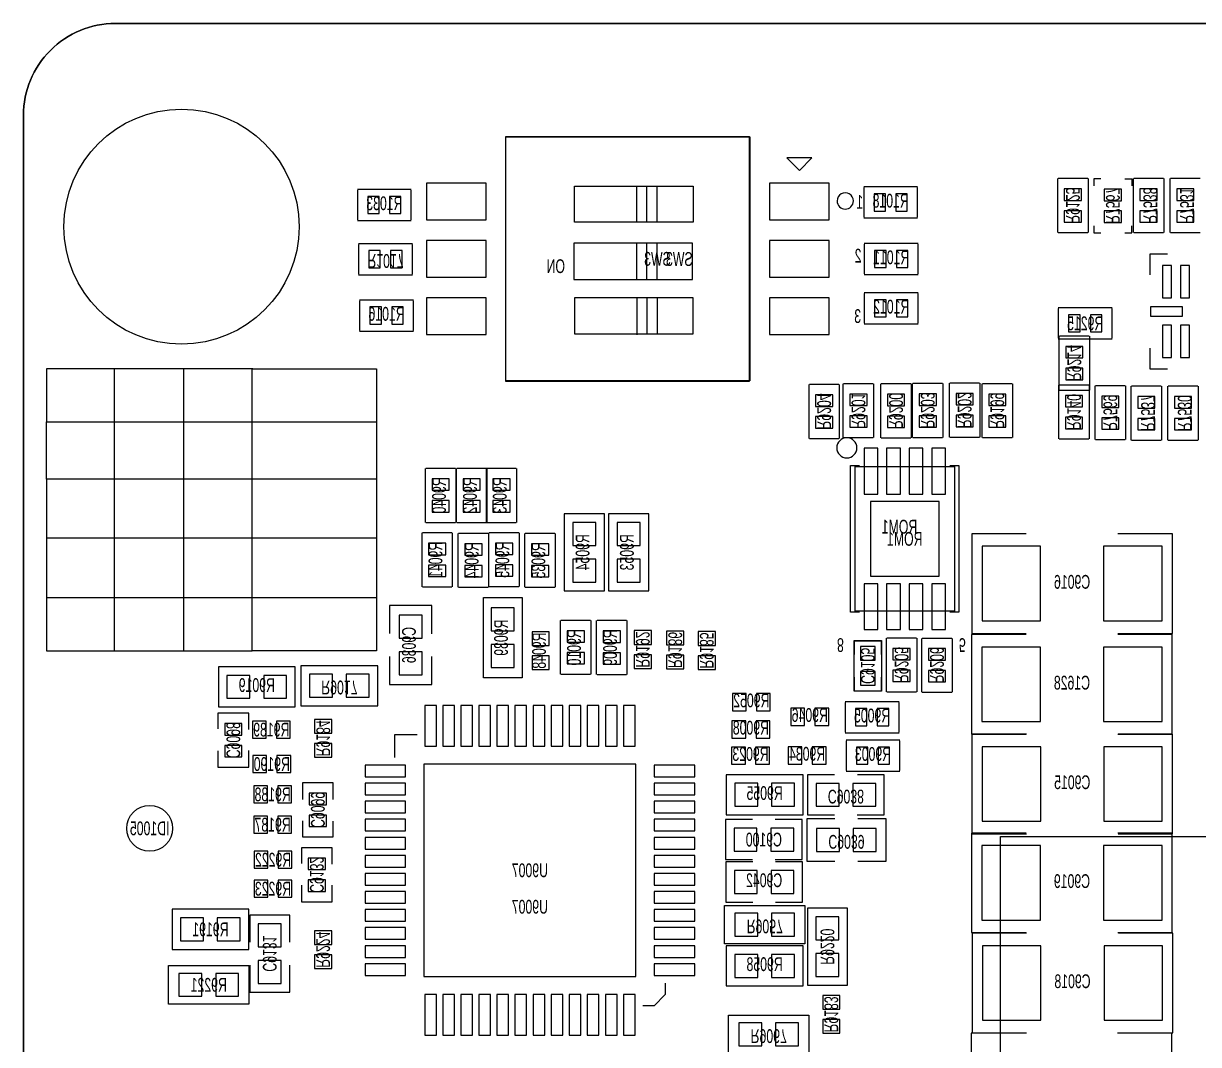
# Model space of a CAD drawing. Extents: x -3 to 113, y -19 to 74.
# Drawn here: x -2.54 to 23.48, y 46.93 to 69.54 of the extents above; entities that cross this region are included whole.
import ezdxf
from ezdxf.enums import TextEntityAlignment as Align

# ---------------------------------------------------------------- set-up
doc = ezdxf.new("R2010")
doc.units = 0
for name, color, linetype in [('BG_OUTLINE', 7, 'CONTINUOUS'), ('PG_ASSEMBLY_BOTTOM', 254, 'CONTINUOUS'), ('PG_SILKSCREEN_BOTTOM', 254, 'CONTINUOUS'), ('PIN_BOTTOM', 12, 'CONTINUOUS'), ('RD_ASSEMBLY_BOTTOM', 40, 'CONTINUOUS'), ('RD_SILKSCREEN_BOTTOM', 254, 'CONTINUOUS')]:
    doc.layers.add(name, color=color, linetype=linetype)

msp = doc.modelspace()

# ---------------------------------------------------------------- linework, layer by layer
at = {"layer": 'BG_OUTLINE'}
for points in [[(-2.54, 28.507944), (-2.54, 67.507866, -0.414214), (-0.508, 69.539866), (110.555786, 69.539866, -0.414214), (112.587786, 67.507866), (112.587786, -11.684, -0.414214), (110.555786, -13.716), (-0.508, -13.716, -0.414214), (-2.54, -11.684), (-2.54, 28.507944)], [(-0.508, 69.539866, 0.414214), (-2.54, 67.507866)]]:
    msp.add_lwpolyline(points, format="xyb", dxfattribs=at)
for points in [[(102.427786, 69.539866), (-0.508, 69.539866)], [(-2.54, 67.507866), (-2.54, 28.507944)]]:
    msp.add_lwpolyline(points, dxfattribs=at)
at = {"layer": 'PG_ASSEMBLY_BOTTOM'}
for points in [[(8.131556, 67.030854), (8.131556, 61.615828), (13.537438, 61.615828), (13.537438, 67.030854), (8.131556, 67.030854)], [(20.3581, 66.1035), (20.3581, 64.9097)], [(21.028406, 66.1035), (20.373594, 66.1035)], [(21.0439, 64.9097), (21.0439, 66.1035)], [(21.319744, 66.098674), (21.167344, 66.098674), (21.167344, 65.946274)], [(21.853144, 66.098674), (22.005544, 66.098674), (22.005544, 65.946274)], [(22.0345, 66.1035), (22.0345, 64.9097)], [(22.704806, 66.1035), (22.049994, 66.1035)], [(22.7203, 64.9097), (22.7203, 66.1035)], [(22.8473, 66.1035), (22.8473, 64.9097)], [(23.517606, 66.1035), (22.862794, 66.1035)], [(6.04901, 65.86347), (4.85521, 65.86347)], [(4.85521, 65.847976), (4.85521, 65.193164)], [(6.04901, 65.193164), (6.04901, 65.847976)], [(17.262348, 65.919858), (16.068548, 65.919858)], [(16.068548, 65.904364), (16.068548, 65.249552)], [(17.262348, 65.249552), (17.262348, 65.904364)], [(4.85521, 65.17767), (6.04901, 65.17767)], [(16.068548, 65.234058), (17.262348, 65.234058)], [(21.167344, 65.057274), (21.167344, 64.904874), (21.319744, 64.904874)], [(21.853144, 64.904874), (22.005544, 64.904874), (22.005544, 65.057274)], [(20.373594, 64.9097), (21.028406, 64.9097)], [(22.049994, 64.9097), (22.704806, 64.9097)], [(22.862794, 64.9097), (23.517606, 64.9097)], [(6.073902, 64.661542), (4.880102, 64.661542)], [(4.880102, 64.646048), (4.880102, 63.991236)], [(6.073902, 63.991236), (6.073902, 64.646048)], [(17.274286, 64.666368), (16.080486, 64.666368)], [(16.080486, 64.650874), (16.080486, 63.996062)], [(17.274286, 63.996062), (17.274286, 64.650874)], [(4.880102, 63.975742), (6.073902, 63.975742)], [(16.080486, 63.980568), (17.274286, 63.980568)], [(17.27454, 63.573914), (16.08074, 63.573914)], [(16.08074, 63.55842), (16.08074, 62.903608)], [(17.27454, 62.903608), (17.27454, 63.55842)], [(6.09854, 63.414402), (4.90474, 63.414402)], [(4.90474, 63.398908), (4.90474, 62.744096)], [(6.09854, 62.744096), (6.09854, 63.398908)], [(21.570442, 63.242444), (20.376642, 63.242444)], [(20.376642, 63.22695), (20.376642, 62.572138)], [(21.570442, 62.572138), (21.570442, 63.22695)], [(4.90474, 62.728602), (6.09854, 62.728602)], [(16.08074, 62.888114), (17.27454, 62.888114)], [(20.376642, 62.556644), (21.570442, 62.556644)], [(20.38985, 62.614302), (20.38985, 61.420502)], [(21.060156, 62.614302), (20.405344, 62.614302)], [(21.07565, 61.420502), (21.07565, 62.614302)], [(14.849094, 61.543692), (14.849094, 60.349892)], [(15.5194, 61.543692), (14.864588, 61.543692)], [(15.534894, 60.349892), (15.534894, 61.543692)], [(15.608554, 61.56198), (15.608554, 60.36818)], [(16.27886, 61.56198), (15.624048, 61.56198)], [(16.294354, 60.36818), (16.294354, 61.56198)], [(16.44142, 61.555884), (16.44142, 60.362084)], [(17.111726, 61.555884), (16.456914, 61.555884)], [(17.12722, 60.362084), (17.12722, 61.555884)], [(17.143222, 61.565282), (17.143222, 60.371482)], [(17.813528, 61.565282), (17.158716, 61.565282)], [(17.829022, 60.371482), (17.829022, 61.565282)], [(17.960594, 61.573664), (17.960594, 60.379864)], [(18.6309, 61.573664), (17.976088, 61.573664)], [(18.646394, 60.379864), (18.646394, 61.573664)], [(18.683986, 61.561726), (18.683986, 60.367926)], [(19.354292, 61.561726), (18.69948, 61.561726)], [(19.369786, 60.367926), (19.369786, 61.561726)], [(20.3835, 61.5315), (20.3835, 60.3377)], [(21.053806, 61.5315), (20.398994, 61.5315)], [(20.405344, 61.420502), (21.060156, 61.420502)], [(21.0693, 60.3377), (21.0693, 61.5315)], [(21.186902, 61.51753), (21.186902, 60.32373)], [(21.857208, 61.51753), (21.202396, 61.51753)], [(21.872702, 60.32373), (21.872702, 61.51753)], [(21.9837, 61.5061), (21.9837, 60.3123)], [(22.654006, 61.5061), (21.999194, 61.5061)], [(22.6695, 60.3123), (22.6695, 61.5061)], [(22.7965, 61.5061), (22.7965, 60.3123)], [(23.466806, 61.5061), (22.811994, 61.5061)], [(23.4823, 60.3123), (23.4823, 61.5061)], [(17.976088, 60.379864), (18.6309, 60.379864)], [(14.864588, 60.349892), (15.5194, 60.349892)], [(15.624048, 60.36818), (16.27886, 60.36818)], [(16.456914, 60.362084), (17.111726, 60.362084)], [(17.158716, 60.371482), (17.813528, 60.371482)], [(18.69948, 60.367926), (19.354292, 60.367926)], [(20.398994, 60.3377), (21.053806, 60.3377)], [(21.202396, 60.32373), (21.857208, 60.32373)], [(21.999194, 60.3123), (22.654006, 60.3123)], [(22.811994, 60.3123), (23.466806, 60.3123)], [(6.357112, 59.685174), (6.357112, 58.491374)], [(7.027418, 59.685174), (6.372606, 59.685174)], [(7.042912, 59.685174), (7.042912, 58.491374)], [(7.042912, 58.491374), (7.042912, 59.685174)], [(7.713218, 59.685174), (7.058406, 59.685174)], [(7.703312, 59.685174), (7.703312, 58.491374)], [(8.373618, 59.685174), (7.718806, 59.685174)], [(7.728712, 58.491374), (7.728712, 59.685174)], [(8.389112, 58.491374), (8.389112, 59.685174)], [(9.435084, 56.978042), (10.324084, 56.978042), (10.324084, 58.679842), (9.435084, 58.679842), (9.435084, 56.978042)], [(10.41654, 56.978042), (11.30554, 56.978042), (11.30554, 58.679842), (10.41654, 58.679842), (10.41654, 56.978042)], [(6.372606, 58.491374), (7.027418, 58.491374)], [(7.058406, 58.491374), (7.713218, 58.491374)], [(7.718806, 58.491374), (8.373618, 58.491374)], [(6.27888, 58.257186), (6.27888, 57.063386)], [(6.949186, 58.257186), (6.294374, 58.257186)], [(6.96468, 57.063386), (6.96468, 58.257186)], [(7.08152, 58.24728), (7.08152, 57.05348)], [(7.751826, 58.24728), (7.097014, 58.24728)], [(7.761224, 58.261758), (7.761224, 57.067958)], [(7.76732, 57.05348), (7.76732, 58.24728)], [(8.43153, 58.261758), (7.776718, 58.261758)], [(8.447024, 57.067958), (8.447024, 58.261758)], [(8.558276, 58.246772), (8.558276, 57.052972)], [(9.228582, 58.246772), (8.57377, 58.246772)], [(9.244076, 57.052972), (9.244076, 58.246772)], [(18.460974, 58.238136), (18.460974, 56.033416)], [(19.667474, 58.238136), (18.460974, 58.238136)], [(22.905974, 58.238136), (21.699474, 58.238136)], [(22.905974, 56.033416), (22.905974, 58.238136)], [(6.294374, 57.063386), (6.949186, 57.063386)], [(7.097014, 57.05348), (7.751826, 57.05348)], [(7.776718, 57.067958), (8.43153, 57.067958)], [(8.57377, 57.052972), (9.228582, 57.052972)], [(8.501888, 56.826658), (8.501888, 55.048658), (7.646924, 55.048658), (7.646924, 56.826658), (8.501888, 56.826658)], [(6.504432, 56.024526), (6.504432, 56.650636), (5.564632, 56.650636), (5.564632, 56.028336)], [(9.347454, 56.320182), (9.347454, 55.126382)], [(10.01776, 56.320182), (9.362948, 56.320182)], [(10.033254, 55.126382), (10.033254, 56.320182)], [(10.14603, 56.314594), (10.14603, 55.120794)], [(10.816336, 56.314594), (10.161524, 56.314594)], [(10.83183, 55.120794), (10.83183, 56.314594)], [(18.457926, 56.005476), (18.457926, 53.800756)], [(19.664426, 56.005476), (18.457926, 56.005476)], [(18.460974, 56.033416), (19.667474, 56.033416)], [(22.902926, 56.005476), (21.696426, 56.005476)], [(21.699474, 56.033416), (22.905974, 56.033416)], [(22.902926, 53.800756), (22.902926, 56.005476)], [(16.564102, 55.929022), (16.564102, 54.735222)], [(17.234408, 55.929022), (16.579596, 55.929022)], [(17.249902, 54.735222), (17.249902, 55.929022)], [(17.347692, 55.922926), (17.347692, 54.729126)], [(18.017998, 55.922926), (17.363186, 55.922926)], [(18.033492, 54.729126), (18.033492, 55.922926)], [(5.564632, 55.520336), (5.564632, 54.898036), (6.504432, 54.898036), (6.504432, 55.520336)], [(3.478022, 54.404514), (3.478022, 55.293514), (1.776222, 55.293514), (1.776222, 54.404514), (3.478022, 54.404514)], [(5.306822, 54.428136), (5.306822, 55.317136), (3.605022, 55.317136), (3.605022, 54.428136), (5.306822, 54.428136)], [(9.362948, 55.126382), (10.01776, 55.126382)], [(10.161524, 55.120794), (10.816336, 55.120794)], [(16.579596, 54.735222), (17.234408, 54.735222)], [(17.363186, 54.729126), (18.017998, 54.729126)], [(16.849598, 54.518052), (15.655798, 54.518052)], [(15.655798, 54.502558), (15.655798, 53.847746)], [(16.849598, 53.847746), (16.849598, 54.502558)], [(2.44983, 54.263036), (1.76403, 54.263036)], [(1.76403, 54.263036), (1.76403, 53.915564)], [(2.44983, 53.904896), (2.44983, 54.263036)], [(15.655798, 53.832252), (16.849598, 53.832252)], [(16.870172, 53.666898), (15.676372, 53.666898)], [(15.676372, 53.651404), (15.676372, 52.996592)], [(16.870172, 52.996592), (16.870172, 53.651404)], [(18.457926, 53.800756), (19.664426, 53.800756)], [(18.463768, 53.799994), (18.463768, 51.595274)], [(19.670268, 53.799994), (18.463768, 53.799994)], [(21.696426, 53.800756), (22.902926, 53.800756)], [(22.908768, 53.799994), (21.702268, 53.799994)], [(22.908768, 51.595274), (22.908768, 53.799994)], [(1.76403, 53.434488), (1.76403, 53.069236)], [(2.44983, 53.069236), (2.44983, 53.435758)], [(1.76403, 53.069236), (2.44983, 53.069236)], [(14.724634, 52.013866), (14.724634, 52.902866), (13.022834, 52.902866), (13.022834, 52.013866), (14.724634, 52.013866)], [(15.419324, 52.901088), (14.822424, 52.901088), (14.822424, 52.012088), (15.419324, 52.012088)], [(15.676372, 52.981098), (16.870172, 52.981098)], [(15.923514, 52.012088), (16.524224, 52.012088), (16.524224, 52.901088), (15.927324, 52.901088)], [(4.321302, 52.72024), (3.635502, 52.72024)], [(3.635502, 52.72024), (3.635502, 52.353718)], [(4.321302, 52.354988), (4.321302, 52.72024)], [(3.635502, 51.88458), (3.635502, 51.52644)], [(4.321302, 51.52644), (4.321302, 51.873912)], [(13.602716, 51.910742), (13.005816, 51.910742), (13.005816, 51.021742), (13.602716, 51.021742)], [(14.106906, 51.021742), (14.707616, 51.021742), (14.707616, 51.910742), (14.110716, 51.910742)], [(15.43177, 51.924458), (14.80947, 51.924458), (14.80947, 50.984658), (15.43177, 50.984658)], [(15.93596, 50.984658), (16.56207, 50.984658), (16.56207, 51.924458), (15.93977, 51.924458)], [(3.635502, 51.52644), (4.321302, 51.52644)], [(18.457926, 51.61026), (18.457926, 49.40554)], [(19.664426, 51.61026), (18.457926, 51.61026)], [(18.463768, 51.595274), (19.670268, 51.595274)], [(22.902926, 51.61026), (21.696426, 51.61026)], [(21.702268, 51.595274), (22.908768, 51.595274)], [(22.902926, 49.40554), (22.902926, 51.61026)], [(4.299458, 51.282346), (3.613658, 51.282346)], [(3.613658, 51.282346), (3.613658, 50.934874)], [(4.299458, 50.924206), (4.299458, 51.282346)], [(13.61313, 50.972212), (13.01242, 50.972212), (13.01242, 50.083212), (13.60932, 50.083212)], [(14.11732, 50.083212), (14.71422, 50.083212), (14.71422, 50.972212), (14.11732, 50.972212)], [(3.613658, 50.453798), (3.613658, 50.088546)], [(4.299458, 50.088546), (4.299458, 50.455068)], [(3.613658, 50.088546), (4.299458, 50.088546)], [(14.765782, 49.15408), (12.987782, 49.15408), (12.987782, 50.009044), (14.765782, 50.009044), (14.765782, 49.15408)], [(0.7493, 49.92243), (0.7493, 49.03343), (2.4511, 49.03343), (2.4511, 49.92243), (0.7493, 49.92243)], [(3.358134, 49.190656), (3.358134, 49.791366), (2.469134, 49.791366), (2.469134, 49.194466)], [(14.819884, 48.242474), (15.708884, 48.242474), (15.708884, 49.944274), (14.819884, 49.944274), (14.819884, 48.242474)], [(18.457926, 49.40554), (19.664426, 49.40554)], [(18.46961, 49.393094), (18.46961, 47.188374)], [(19.67611, 49.393094), (18.46961, 49.393094)], [(21.696426, 49.40554), (22.902926, 49.40554)], [(22.91461, 49.393094), (21.70811, 49.393094)], [(22.91461, 47.188374), (22.91461, 49.393094)], [(14.72438, 48.223932), (14.72438, 49.112932), (13.02258, 49.112932), (13.02258, 48.223932), (14.72438, 48.223932)], [(2.452624, 47.822104), (0.674624, 47.822104), (0.674624, 48.677068), (2.452624, 48.677068), (2.452624, 47.822104)], [(2.469134, 48.686466), (2.469134, 48.089566), (3.358134, 48.089566), (3.358134, 48.686466)], [(14.853666, 46.723808), (13.075666, 46.723808), (13.075666, 47.578772), (14.853666, 47.578772), (14.853666, 46.723808)], [(18.44802, 47.175674), (18.44802, 44.970954)], [(19.65452, 47.175674), (18.44802, 47.175674)], [(18.46961, 47.188374), (19.67611, 47.188374)], [(22.89302, 47.175674), (21.68652, 47.175674)], [(21.70811, 47.188374), (22.91461, 47.188374)], [(22.89302, 44.970954), (22.89302, 47.175674)]]:
    msp.add_lwpolyline(points, dxfattribs=at)
msp.add_lwpolyline([(15.838932, 65.609724, 1.000346), (15.48003, 65.609724, 0.999655), (15.838932, 65.609724)], format="xyb", dxfattribs=at)
for points in [[(15.877032, 56.525668), (15.877032, 59.72556), (18.07718, 59.72556), (18.07718, 56.525668)], [(15.854426, 54.755034), (15.854426, 55.872634), (16.464026, 55.872634), (16.464026, 54.755034)]]:
    msp.add_lwpolyline(points, close=True, dxfattribs=at)
at = {"layer": 'PG_SILKSCREEN_BOTTOM'}
for points in [[(8.143494, 61.627766), (8.143494, 67.027806), (13.543534, 67.027806), (13.543534, 61.627766), (8.143494, 61.627766)], [(12.28852, 65.136776), (9.65962, 65.136776), (9.65962, 65.938908), (12.28852, 65.938908), (12.28852, 65.136776)], [(11.033506, 65.938908), (11.033506, 65.136776)], [(11.254486, 65.947798), (11.254486, 65.145666)], [(11.485626, 65.947798), (11.485626, 65.145666)], [(12.27963, 64.675766), (9.650476, 64.675766)], [(9.650476, 64.675766), (9.650476, 63.872872)], [(11.033506, 64.66586), (11.033506, 63.863728)], [(11.254486, 64.67475), (11.254486, 63.872872)], [(11.485626, 64.67475), (11.485626, 63.872872)], [(12.27963, 63.872872), (12.27963, 64.675766)], [(22.414484, 64.434974), (22.794468, 64.434974)], [(22.414484, 63.97498), (22.414484, 64.434974)], [(9.650476, 63.872872), (12.27963, 63.872872)], [(12.28852, 63.466726), (9.65962, 63.466726), (9.65962, 62.663832), (12.28852, 62.663832), (12.28852, 63.466726)], [(11.042396, 63.447676), (11.042396, 62.645798)], [(11.26363, 63.45682), (11.26363, 62.654688)], [(11.494516, 63.45682), (11.494516, 62.654688)], [(22.414484, 61.886846), (22.414484, 62.34684)], [(-0.535686, 61.890402), (-2.034032, 61.890402)], [(-2.034032, 61.890402), (-2.034032, 60.71743)], [(1.004062, 61.890402), (-0.535686, 61.890402)], [(-0.535686, 61.890402), (-0.535686, 55.647844)], [(2.523236, 61.890402), (1.004062, 61.890402)], [(1.004062, 61.890402), (1.004062, 55.647844)], [(2.523236, 61.905642), (2.523236, 61.890402)], [(2.523236, 61.890402), (5.278374, 61.890402)], [(2.523236, 55.647844), (2.523236, 61.890402)], [(5.278374, 61.890402), (5.278374, 60.71743)], [(22.794468, 61.886846), (22.414484, 61.886846)], [(-2.034032, 59.445398), (-2.034032, 60.71743)], [(-2.034032, 60.71743), (5.278374, 60.71743)], [(5.278374, 60.71743), (5.278374, 59.445398)], [(15.977108, 56.500522), (15.77721, 56.500522), (15.77721, 59.750706), (15.977108, 59.750706)], [(17.977104, 59.750706), (18.177002, 59.750706), (18.177002, 56.500522)], [(5.278374, 59.445398), (-2.034032, 59.445398)], [(-2.034032, 59.445398), (-2.034032, 58.144664)], [(5.278374, 59.445398), (5.278374, 58.144664)], [(5.278374, 58.144664), (-2.034032, 58.144664)], [(-2.034032, 58.144664), (-2.034032, 56.82361)], [(5.278374, 58.144664), (5.278374, 56.82361)], [(5.278374, 56.82361), (-2.034032, 56.82361)], [(-2.034032, 56.82361), (-2.034032, 55.647844)], [(5.278374, 56.82361), (5.278374, 55.647844)], [(18.177002, 56.500522), (17.977104, 56.500522)], [(16.4592, 55.567834), (16.4592, 55.863744), (15.859252, 55.863744), (15.859252, 55.567834)], [(-2.034032, 55.647844), (-0.535686, 55.647844)], [(-0.535686, 55.647844), (1.004062, 55.647844)], [(1.004062, 55.647844), (2.523236, 55.647844)], [(5.278374, 55.647844), (2.523236, 55.647844)], [(15.859252, 55.059834), (15.859252, 54.763924), (16.4592, 54.763924)], [(16.4592, 54.763924), (16.4592, 55.059834)], [(6.175248, 53.786024), (5.674868, 53.786024), (5.674868, 53.285644)], [(19.097498, 41.984168), (19.097498, 51.53406), (105.127298, 51.53406), (105.127298, 27.96286), (105.076498, 27.96286)], [(11.674348, 48.286924), (11.674348, 48.035464), (11.425428, 47.786544), (11.173968, 47.786544)]]:
    msp.add_lwpolyline(points, dxfattribs=at)
msp.add_lwpolyline([(14.363446, 66.564764), (14.642846, 66.285364), (14.922246, 66.564764)], close=True, dxfattribs=at)
msp.add_lwpolyline([(15.917418, 60.142628, 1), (15.470222, 60.142384, 1)], format="xyb", close=True, dxfattribs=at)
at = {"layer": 'PIN_BOTTOM'}
for points in [[(7.70382, 66.004186), (6.38302, 66.004186), (6.38302, 65.191386), (7.70382, 65.191386)], [(15.304008, 66.004186), (13.983208, 66.004186), (13.983208, 65.191386), (15.304008, 65.191386)], [(20.8915, 65.8749), (20.5105, 65.8749), (20.5105, 65.6209), (20.8915, 65.6209)], [(21.776944, 65.870074), (21.395944, 65.870074), (21.395944, 65.616074), (21.776944, 65.616074)], [(22.1869, 65.6209), (22.5679, 65.6209), (22.5679, 65.8749), (22.1869, 65.8749)], [(22.9997, 65.6209), (23.3807, 65.6209), (23.3807, 65.8749), (22.9997, 65.8749)], [(5.33781, 65.33007), (5.33781, 65.71107), (5.08381, 65.71107), (5.08381, 65.33007)], [(5.82041, 65.33007), (5.82041, 65.71107), (5.56641, 65.71107), (5.56641, 65.33007)], [(16.551148, 65.386458), (16.551148, 65.767458), (16.297148, 65.767458), (16.297148, 65.386458)], [(17.033748, 65.386458), (17.033748, 65.767458), (16.779748, 65.767458), (16.779748, 65.386458)], [(20.8915, 65.3923), (20.5105, 65.3923), (20.5105, 65.1383), (20.8915, 65.1383)], [(21.395944, 65.133474), (21.776944, 65.133474), (21.776944, 65.387474), (21.395944, 65.387474)], [(22.1869, 65.1383), (22.5679, 65.1383), (22.5679, 65.3923), (22.1869, 65.3923)], [(22.9997, 65.1383), (23.3807, 65.1383), (23.3807, 65.3923), (22.9997, 65.3923)], [(7.70382, 64.734186), (6.38302, 64.734186), (6.38302, 63.921386), (7.70382, 63.921386)], [(15.304008, 64.734186), (13.983208, 64.734186), (13.983208, 63.921386), (15.304008, 63.921386)], [(5.362702, 64.128142), (5.362702, 64.509142), (5.108702, 64.509142), (5.108702, 64.128142)], [(5.845302, 64.128142), (5.845302, 64.509142), (5.591302, 64.509142), (5.591302, 64.128142)], [(16.563086, 64.132968), (16.563086, 64.513968), (16.309086, 64.513968), (16.309086, 64.132968)], [(17.045686, 64.132968), (17.045686, 64.513968), (16.791686, 64.513968), (16.791686, 64.132968)], [(22.885908, 63.46571), (22.885908, 64.17691), (22.682708, 64.17691), (22.682708, 63.46571)], [(23.285958, 63.46571), (23.285958, 64.17691), (23.082758, 64.17691), (23.082758, 63.46571)], [(5.38734, 62.881002), (5.38734, 63.262002), (5.13334, 63.262002), (5.13334, 62.881002)], [(5.86994, 62.881002), (5.86994, 63.262002), (5.61594, 63.262002), (5.61594, 62.881002)], [(7.70382, 63.464186), (6.38302, 63.464186), (6.38302, 62.651386), (7.70382, 62.651386)], [(15.304008, 63.464186), (13.983208, 63.464186), (13.983208, 62.651386), (15.304008, 62.651386)], [(16.56334, 63.040514), (16.56334, 63.421514), (16.30934, 63.421514), (16.30934, 63.040514)], [(17.04594, 63.040514), (17.04594, 63.421514), (16.79194, 63.421514), (16.79194, 63.040514)], [(23.127208, 63.05931), (23.127208, 63.26251), (22.416008, 63.26251), (22.416008, 63.05931)], [(20.859242, 62.709044), (20.859242, 63.090044), (20.605242, 63.090044), (20.605242, 62.709044)], [(21.341842, 62.709044), (21.341842, 63.090044), (21.087842, 63.090044), (21.087842, 62.709044)], [(22.885908, 62.14491), (22.885908, 62.85611), (22.682708, 62.85611), (22.682708, 62.14491)], [(23.285958, 62.14491), (23.285958, 62.85611), (23.082758, 62.85611), (23.082758, 62.14491)], [(20.54225, 62.131702), (20.92325, 62.131702), (20.92325, 62.385702), (20.54225, 62.385702)], [(20.54225, 61.649102), (20.92325, 61.649102), (20.92325, 61.903102), (20.54225, 61.903102)], [(15.382494, 61.315092), (15.001494, 61.315092), (15.001494, 61.061092), (15.382494, 61.061092)], [(15.760954, 61.07938), (16.141954, 61.07938), (16.141954, 61.33338), (15.760954, 61.33338)], [(16.59382, 61.073284), (16.97482, 61.073284), (16.97482, 61.327284), (16.59382, 61.327284)], [(17.676622, 61.336682), (17.295622, 61.336682), (17.295622, 61.082682), (17.676622, 61.082682)], [(18.493994, 61.345064), (18.112994, 61.345064), (18.112994, 61.091064), (18.493994, 61.091064)], [(18.836386, 61.079126), (19.217386, 61.079126), (19.217386, 61.333126), (18.836386, 61.333126)], [(20.5359, 61.0489), (20.9169, 61.0489), (20.9169, 61.3029), (20.5359, 61.3029)], [(21.720302, 61.28893), (21.339302, 61.28893), (21.339302, 61.03493), (21.720302, 61.03493)], [(22.1361, 61.0235), (22.5171, 61.0235), (22.5171, 61.2775), (22.1361, 61.2775)], [(22.9489, 61.0235), (23.3299, 61.0235), (23.3299, 61.2775), (22.9489, 61.2775)], [(15.382494, 60.832492), (15.001494, 60.832492), (15.001494, 60.578492), (15.382494, 60.578492)], [(15.760954, 60.59678), (16.141954, 60.59678), (16.141954, 60.85078), (15.760954, 60.85078)], [(16.59382, 60.590684), (16.97482, 60.590684), (16.97482, 60.844684), (16.59382, 60.844684)], [(17.676622, 60.854082), (17.295622, 60.854082), (17.295622, 60.600082), (17.676622, 60.600082)], [(18.493994, 60.862464), (18.112994, 60.862464), (18.112994, 60.608464), (18.493994, 60.608464)], [(18.836386, 60.596526), (19.217386, 60.596526), (19.217386, 60.850526), (18.836386, 60.850526)], [(20.5359, 60.5663), (20.9169, 60.5663), (20.9169, 60.8203), (20.5359, 60.8203)], [(21.720302, 60.80633), (21.339302, 60.80633), (21.339302, 60.55233), (21.720302, 60.55233)], [(22.1361, 60.5409), (22.5171, 60.5409), (22.5171, 60.7949), (22.1361, 60.7949)], [(22.9489, 60.5409), (23.3299, 60.5409), (23.3299, 60.7949), (22.9489, 60.7949)], [(16.074644, 60.133738), (16.074644, 59.117738), (16.379444, 59.117738), (16.379444, 60.133738)], [(16.57477, 60.133738), (16.57477, 59.117738), (16.87957, 59.117738), (16.87957, 60.133738)], [(17.074642, 60.133738), (17.074642, 59.117738), (17.379442, 59.117738), (17.379442, 60.133738)], [(17.574768, 60.133738), (17.574768, 59.117738), (17.879568, 59.117738), (17.879568, 60.133738)], [(6.890512, 59.456574), (6.509512, 59.456574), (6.509512, 59.202574), (6.890512, 59.202574)], [(7.576312, 59.456574), (7.195312, 59.456574), (7.195312, 59.202574), (7.576312, 59.202574)], [(8.236712, 59.456574), (7.855712, 59.456574), (7.855712, 59.202574), (8.236712, 59.202574)], [(6.890512, 58.973974), (6.509512, 58.973974), (6.509512, 58.719974), (6.890512, 58.719974)], [(7.576312, 58.973974), (7.195312, 58.973974), (7.195312, 58.719974), (7.576312, 58.719974)], [(8.236712, 58.973974), (7.855712, 58.973974), (7.855712, 58.719974), (8.236712, 58.719974)], [(16.215106, 58.951114), (16.215106, 57.300114), (17.739106, 57.300114), (17.739106, 58.951114)], [(10.133584, 58.489342), (9.625584, 58.489342), (9.625584, 57.981342), (10.133584, 57.981342)], [(11.11504, 58.489342), (10.60704, 58.489342), (10.60704, 57.981342), (11.11504, 57.981342)], [(7.913624, 57.779158), (8.294624, 57.779158), (8.294624, 58.033158), (7.913624, 58.033158)], [(6.43128, 57.774586), (6.81228, 57.774586), (6.81228, 58.028586), (6.43128, 58.028586)], [(7.23392, 57.76468), (7.61492, 57.76468), (7.61492, 58.01868), (7.23392, 58.01868)], [(9.091676, 58.018172), (8.710676, 58.018172), (8.710676, 57.764172), (9.091676, 57.764172)], [(19.984974, 56.310276), (19.984974, 57.961276), (18.689574, 57.961276), (18.689574, 56.310276)], [(22.677374, 56.310276), (22.677374, 57.961276), (21.381974, 57.961276), (21.381974, 56.310276)], [(6.43128, 57.291986), (6.81228, 57.291986), (6.81228, 57.545986), (6.43128, 57.545986)], [(7.23392, 57.28208), (7.61492, 57.28208), (7.61492, 57.53608), (7.23392, 57.53608)], [(7.913624, 57.296558), (8.294624, 57.296558), (8.294624, 57.550558), (7.913624, 57.550558)], [(9.091676, 57.535572), (8.710676, 57.535572), (8.710676, 57.281572), (9.091676, 57.281572)], [(10.133584, 57.676542), (9.625584, 57.676542), (9.625584, 57.168542), (10.133584, 57.168542)], [(11.11504, 57.676542), (10.60704, 57.676542), (10.60704, 57.168542), (11.11504, 57.168542)], [(16.074644, 57.13349), (16.074644, 56.11749), (16.379444, 56.11749), (16.379444, 57.13349)], [(16.57477, 57.13349), (16.57477, 56.11749), (16.87957, 56.11749), (16.87957, 57.13349)], [(17.074642, 57.13349), (17.074642, 56.11749), (17.379442, 56.11749), (17.379442, 57.13349)], [(17.574768, 57.13349), (17.574768, 56.11749), (17.879568, 56.11749), (17.879568, 57.13349)], [(8.328406, 56.598058), (7.820406, 56.598058), (7.820406, 56.090058), (8.328406, 56.090058)], [(6.288532, 56.434736), (5.780532, 56.434736), (5.780532, 55.926736), (6.288532, 55.926736)], [(9.104884, 56.069992), (8.723884, 56.069992), (8.723884, 55.765192), (9.104884, 55.765192)], [(9.880854, 56.091582), (9.499854, 56.091582), (9.499854, 55.837582), (9.880854, 55.837582)], [(10.67943, 56.085994), (10.29843, 56.085994), (10.29843, 55.831994), (10.67943, 55.831994)], [(11.366246, 56.094122), (10.985246, 56.094122), (10.985246, 55.789322), (11.366246, 55.789322)], [(12.08405, 56.084216), (11.70305, 56.084216), (11.70305, 55.779416), (12.08405, 55.779416)], [(12.782296, 56.072024), (12.401296, 56.072024), (12.401296, 55.767224), (12.782296, 55.767224)], [(8.328406, 55.785258), (7.820406, 55.785258), (7.820406, 55.277258), (8.328406, 55.277258)], [(15.994126, 55.436516), (16.324326, 55.436516), (16.324326, 55.741316), (15.994126, 55.741316)], [(17.097502, 55.700422), (16.716502, 55.700422), (16.716502, 55.446422), (17.097502, 55.446422)], [(17.881092, 55.694326), (17.500092, 55.694326), (17.500092, 55.440326), (17.881092, 55.440326)], [(19.981926, 54.077616), (19.981926, 55.728616), (18.686526, 55.728616), (18.686526, 54.077616)], [(22.674326, 54.077616), (22.674326, 55.728616), (21.378926, 55.728616), (21.378926, 54.077616)], [(6.288532, 55.621936), (5.780532, 55.621936), (5.780532, 55.113936), (6.288532, 55.113936)], [(8.723884, 55.231792), (9.104884, 55.231792), (9.104884, 55.536592), (8.723884, 55.536592)], [(9.880854, 55.608982), (9.499854, 55.608982), (9.499854, 55.354982), (9.880854, 55.354982)], [(10.67943, 55.603394), (10.29843, 55.603394), (10.29843, 55.349394), (10.67943, 55.349394)], [(10.985246, 55.255922), (11.366246, 55.255922), (11.366246, 55.560722), (10.985246, 55.560722)], [(11.70305, 55.246016), (12.08405, 55.246016), (12.08405, 55.550816), (11.70305, 55.550816)], [(12.401296, 55.233824), (12.782296, 55.233824), (12.782296, 55.538624), (12.401296, 55.538624)], [(15.994126, 54.886352), (16.324326, 54.886352), (16.324326, 55.191152), (15.994126, 55.191152)], [(17.097502, 55.217822), (16.716502, 55.217822), (16.716502, 54.963822), (17.097502, 54.963822)], [(17.881092, 55.211726), (17.500092, 55.211726), (17.500092, 54.957726), (17.881092, 54.957726)], [(1.966722, 55.103014), (1.966722, 54.595014), (2.474722, 54.595014), (2.474722, 55.103014)], [(2.779522, 55.103014), (2.779522, 54.595014), (3.287522, 54.595014), (3.287522, 55.103014)], [(3.795522, 55.126636), (3.795522, 54.618636), (4.303522, 54.618636), (4.303522, 55.126636)], [(4.608322, 55.126636), (4.608322, 54.618636), (5.116322, 54.618636), (5.116322, 55.126636)], [(13.159994, 54.70017), (13.159994, 54.31917), (13.464794, 54.31917), (13.464794, 54.70017)], [(13.998194, 54.31917), (13.998194, 54.70017), (13.693394, 54.70017), (13.693394, 54.31917)], [(6.345428, 54.436264), (6.345428, 53.537104), (6.604508, 53.537104), (6.604508, 54.436264)], [(6.744208, 54.436264), (6.744208, 53.537104), (7.003288, 53.537104), (7.003288, 54.436264)], [(7.145528, 54.436264), (7.145528, 53.537104), (7.404608, 53.537104), (7.404608, 54.436264)], [(7.544308, 54.436264), (7.544308, 53.537104), (7.803388, 53.537104), (7.803388, 54.436264)], [(7.945628, 54.436264), (7.945628, 53.537104), (8.204708, 53.537104), (8.204708, 54.436264)], [(8.344408, 54.436264), (8.344408, 53.537104), (8.603488, 53.537104), (8.603488, 54.436264)], [(8.745728, 54.436264), (8.745728, 53.537104), (9.004808, 53.537104), (9.004808, 54.436264)], [(9.144508, 54.436264), (9.144508, 53.537104), (9.403588, 53.537104), (9.403588, 54.436264)], [(9.545828, 54.436264), (9.545828, 53.537104), (9.804908, 53.537104), (9.804908, 54.436264)], [(9.944608, 54.436264), (9.944608, 53.537104), (10.203688, 53.537104), (10.203688, 54.436264)], [(10.345928, 54.436264), (10.345928, 53.537104), (10.605008, 53.537104), (10.605008, 54.436264)], [(10.744708, 54.436264), (10.744708, 53.537104), (11.003788, 53.537104), (11.003788, 54.436264)], [(4.28879, 54.1274), (3.90779, 54.1274), (3.90779, 53.8226), (4.28879, 53.8226)], [(14.454886, 54.377082), (14.454886, 53.996082), (14.759686, 53.996082), (14.759686, 54.377082)], [(15.293086, 53.996082), (15.293086, 54.377082), (14.988286, 54.377082), (14.988286, 53.996082)], [(16.138398, 53.984652), (16.138398, 54.365652), (15.884398, 54.365652), (15.884398, 53.984652)], [(16.620998, 53.984652), (16.620998, 54.365652), (16.366998, 54.365652), (16.366998, 53.984652)], [(2.29743, 54.034436), (1.91643, 54.034436), (1.91643, 53.780436), (2.29743, 53.780436)], [(2.528824, 54.092094), (2.528824, 53.711094), (2.833624, 53.711094), (2.833624, 54.092094)], [(3.367024, 53.711094), (3.367024, 54.092094), (3.062224, 54.092094), (3.062224, 53.711094)], [(13.150088, 54.096158), (13.150088, 53.715158), (13.454888, 53.715158), (13.454888, 54.096158)], [(13.988288, 53.715158), (13.988288, 54.096158), (13.683488, 54.096158), (13.683488, 53.715158)], [(2.29743, 53.551836), (1.91643, 53.551836), (1.91643, 53.297836), (2.29743, 53.297836)], [(3.90779, 53.2892), (4.28879, 53.2892), (4.28879, 53.594), (3.90779, 53.594)], [(13.141706, 53.514244), (13.141706, 53.133244), (13.446506, 53.133244), (13.446506, 53.514244)], [(13.979906, 53.133244), (13.979906, 53.514244), (13.675106, 53.514244), (13.675106, 53.133244)], [(14.394942, 53.518308), (14.394942, 53.137308), (14.699742, 53.137308), (14.699742, 53.518308)], [(15.233142, 53.137308), (15.233142, 53.518308), (14.928342, 53.518308), (14.928342, 53.137308)], [(16.158972, 53.133498), (16.158972, 53.514498), (15.904972, 53.514498), (15.904972, 53.133498)], [(16.641572, 53.133498), (16.641572, 53.514498), (16.387572, 53.514498), (16.387572, 53.133498)], [(19.987768, 51.872134), (19.987768, 53.523134), (18.692368, 53.523134), (18.692368, 51.872134)], [(22.680168, 51.872134), (22.680168, 53.523134), (21.384768, 53.523134), (21.384768, 51.872134)], [(2.539746, 53.329332), (2.539746, 52.948332), (2.844546, 52.948332), (2.844546, 53.329332)], [(3.377946, 52.948332), (3.377946, 53.329332), (3.073146, 53.329332), (3.073146, 52.948332)], [(5.024628, 52.856384), (5.923788, 52.856384), (5.923788, 53.115464), (5.024628, 53.115464)], [(11.024616, 48.436276), (11.024616, 53.136292), (6.3246, 53.136292), (6.3246, 48.436276)], [(12.324588, 53.115464), (11.425428, 53.115464), (11.425428, 52.856384), (12.324588, 52.856384)], [(2.558796, 52.658264), (2.558796, 52.277264), (2.863596, 52.277264), (2.863596, 52.658264)], [(3.396996, 52.277264), (3.396996, 52.658264), (3.092196, 52.658264), (3.092196, 52.277264)], [(5.024628, 52.457604), (5.923788, 52.457604), (5.923788, 52.716684), (5.024628, 52.716684)], [(12.324588, 52.716684), (11.425428, 52.716684), (11.425428, 52.457604), (12.324588, 52.457604)], [(13.213334, 52.712366), (13.213334, 52.204366), (13.721334, 52.204366), (13.721334, 52.712366)], [(14.026134, 52.712366), (14.026134, 52.204366), (14.534134, 52.204366), (14.534134, 52.712366)], [(15.520924, 52.202588), (15.520924, 52.710588), (15.012924, 52.710588), (15.012924, 52.202588)], [(16.333724, 52.202588), (16.333724, 52.710588), (15.825724, 52.710588), (15.825724, 52.202588)], [(3.787902, 52.23764), (4.168902, 52.23764), (4.168902, 52.49164), (3.787902, 52.49164)], [(5.024628, 52.056284), (5.923788, 52.056284), (5.923788, 52.315364), (5.024628, 52.315364)], [(12.324588, 52.315364), (11.425428, 52.315364), (11.425428, 52.056284), (12.324588, 52.056284)], [(2.55778, 51.987196), (2.55778, 51.606196), (2.86258, 51.606196), (2.86258, 51.987196)], [(3.39598, 51.606196), (3.39598, 51.987196), (3.09118, 51.987196), (3.09118, 51.606196)], [(3.787902, 51.75504), (4.168902, 51.75504), (4.168902, 52.00904), (3.787902, 52.00904)], [(5.024628, 51.657504), (5.923788, 51.657504), (5.923788, 51.916584), (5.024628, 51.916584)], [(12.324588, 51.916584), (11.425428, 51.916584), (11.425428, 51.657504), (12.324588, 51.657504)], [(13.704316, 51.212242), (13.704316, 51.720242), (13.196316, 51.720242), (13.196316, 51.212242)], [(14.517116, 51.212242), (14.517116, 51.720242), (14.009116, 51.720242), (14.009116, 51.212242)], [(15.53337, 51.200558), (15.53337, 51.708558), (15.02537, 51.708558), (15.02537, 51.200558)], [(16.34617, 51.200558), (16.34617, 51.708558), (15.83817, 51.708558), (15.83817, 51.200558)], [(5.024628, 51.256184), (5.923788, 51.256184), (5.923788, 51.515264), (5.024628, 51.515264)], [(12.324588, 51.515264), (11.425428, 51.515264), (11.425428, 51.256184), (12.324588, 51.256184)], [(19.981926, 49.6824), (19.981926, 51.3334), (18.686526, 51.3334), (18.686526, 49.6824)], [(22.674326, 49.6824), (22.674326, 51.3334), (21.378926, 51.3334), (21.378926, 49.6824)], [(2.56794, 51.211226), (2.56794, 50.830226), (2.87274, 50.830226), (2.87274, 51.211226)], [(3.40614, 50.830226), (3.40614, 51.211226), (3.10134, 51.211226), (3.10134, 50.830226)], [(4.147058, 51.053746), (3.766058, 51.053746), (3.766058, 50.799746), (4.147058, 50.799746)], [(5.024628, 50.857404), (5.923788, 50.857404), (5.923788, 51.116484), (5.024628, 51.116484)], [(12.324588, 51.116484), (11.425428, 51.116484), (11.425428, 50.857404), (12.324588, 50.857404)], [(13.20292, 50.781712), (13.20292, 50.273712), (13.71092, 50.273712), (13.71092, 50.781712)], [(14.01572, 50.781712), (14.01572, 50.273712), (14.52372, 50.273712), (14.52372, 50.781712)], [(2.565654, 50.569368), (2.565654, 50.188368), (2.870454, 50.188368), (2.870454, 50.569368)], [(3.403854, 50.188368), (3.403854, 50.569368), (3.099054, 50.569368), (3.099054, 50.188368)], [(4.147058, 50.571146), (3.766058, 50.571146), (3.766058, 50.317146), (4.147058, 50.317146)], [(5.024628, 50.456084), (5.923788, 50.456084), (5.923788, 50.715164), (5.024628, 50.715164)], [(12.324588, 50.715164), (11.425428, 50.715164), (11.425428, 50.456084), (12.324588, 50.456084)], [(5.024628, 50.057304), (5.923788, 50.057304), (5.923788, 50.316384), (5.024628, 50.316384)], [(12.324588, 50.316384), (11.425428, 50.316384), (11.425428, 50.057304), (12.324588, 50.057304)], [(1.4478, 49.22393), (1.4478, 49.73193), (0.9398, 49.73193), (0.9398, 49.22393)], [(2.2606, 49.22393), (2.2606, 49.73193), (1.7526, 49.73193), (1.7526, 49.22393)], [(5.024628, 49.655984), (5.923788, 49.655984), (5.923788, 49.915064), (5.024628, 49.915064)], [(12.324588, 49.915064), (11.425428, 49.915064), (11.425428, 49.655984), (12.324588, 49.655984)], [(13.724382, 49.327562), (13.724382, 49.835562), (13.216382, 49.835562), (13.216382, 49.327562)], [(14.537182, 49.327562), (14.537182, 49.835562), (14.029182, 49.835562), (14.029182, 49.327562)], [(15.518384, 49.753774), (15.010384, 49.753774), (15.010384, 49.245774), (15.518384, 49.245774)], [(3.167634, 49.600866), (2.659634, 49.600866), (2.659634, 49.092866), (3.167634, 49.092866)], [(4.285996, 49.447196), (3.904996, 49.447196), (3.904996, 49.142396), (4.285996, 49.142396)], [(5.024628, 49.257204), (5.923788, 49.257204), (5.923788, 49.516284), (5.024628, 49.516284)], [(12.324588, 49.516284), (11.425428, 49.516284), (11.425428, 49.257204), (12.324588, 49.257204)], [(5.024628, 48.855884), (5.923788, 48.855884), (5.923788, 49.114964), (5.024628, 49.114964)], [(12.324588, 49.114964), (11.425428, 49.114964), (11.425428, 48.855884), (12.324588, 48.855884)], [(13.21308, 48.922432), (13.21308, 48.414432), (13.72108, 48.414432), (13.72108, 48.922432)], [(14.02588, 48.922432), (14.02588, 48.414432), (14.53388, 48.414432), (14.53388, 48.922432)], [(15.518384, 48.940974), (15.010384, 48.940974), (15.010384, 48.432974), (15.518384, 48.432974)], [(19.99361, 47.465234), (19.99361, 49.116234), (18.69821, 49.116234), (18.69821, 47.465234)], [(22.68601, 47.465234), (22.68601, 49.116234), (21.39061, 49.116234), (21.39061, 47.465234)], [(3.167634, 48.788066), (2.659634, 48.788066), (2.659634, 48.280066), (3.167634, 48.280066)], [(3.904996, 48.608996), (4.285996, 48.608996), (4.285996, 48.913796), (3.904996, 48.913796)], [(5.024628, 48.457104), (5.923788, 48.457104), (5.923788, 48.716184), (5.024628, 48.716184)], [(12.324588, 48.716184), (11.425428, 48.716184), (11.425428, 48.457104), (12.324588, 48.457104)], [(1.411224, 47.995586), (1.411224, 48.503586), (0.903224, 48.503586), (0.903224, 47.995586)], [(2.224024, 47.995586), (2.224024, 48.503586), (1.716024, 48.503586), (1.716024, 47.995586)], [(6.604508, 47.136304), (6.604508, 48.035464), (6.345428, 48.035464), (6.345428, 47.136304)], [(7.003288, 47.136304), (7.003288, 48.035464), (6.744208, 48.035464), (6.744208, 47.136304)], [(7.404608, 47.136304), (7.404608, 48.035464), (7.145528, 48.035464), (7.145528, 47.136304)], [(7.803388, 47.136304), (7.803388, 48.035464), (7.544308, 48.035464), (7.544308, 47.136304)], [(8.204708, 47.136304), (8.204708, 48.035464), (7.945628, 48.035464), (7.945628, 47.136304)], [(8.603488, 47.136304), (8.603488, 48.035464), (8.344408, 48.035464), (8.344408, 47.136304)], [(9.004808, 47.136304), (9.004808, 48.035464), (8.745728, 48.035464), (8.745728, 47.136304)], [(9.403588, 47.136304), (9.403588, 48.035464), (9.144508, 48.035464), (9.144508, 47.136304)], [(9.804908, 47.136304), (9.804908, 48.035464), (9.545828, 48.035464), (9.545828, 47.136304)], [(10.203688, 47.136304), (10.203688, 48.035464), (9.944608, 48.035464), (9.944608, 47.136304)], [(10.605008, 47.136304), (10.605008, 48.035464), (10.345928, 48.035464), (10.345928, 47.136304)], [(11.003788, 47.136304), (11.003788, 48.035464), (10.744708, 48.035464), (10.744708, 47.136304)], [(15.54099, 48.013366), (15.15999, 48.013366), (15.15999, 47.708566), (15.54099, 47.708566)], [(13.812266, 46.89729), (13.812266, 47.40529), (13.304266, 47.40529), (13.304266, 46.89729)], [(14.625066, 46.89729), (14.625066, 47.40529), (14.117066, 47.40529), (14.117066, 46.89729)], [(15.15999, 47.175166), (15.54099, 47.175166), (15.54099, 47.479966), (15.15999, 47.479966)]]:
    msp.add_lwpolyline(points, close=True, dxfattribs=at)
for centre, radius in [((0.96012, 65.040002), 2.6035), ((0.254508, 51.714908), 0.508)]:
    msp.add_circle(centre, radius, dxfattribs=at)

# ---------------------------------------------------------------- texts
at = {"layer": 'PG_SILKSCREEN_BOTTOM', "text_generation_flag": 2, "width": 0.666667}
for s, p in [('1', (16.056102, 65.435734)), ('2', (16.019018, 64.245744)), ('ON', (9.451594, 64.012826)), ('3', (16.010128, 62.907672))]:
    msp.add_text(s, height=0.3048, dxfattribs=at).set_placement(p)
for s, p in [('8', (15.476982, 55.92572)), ('5', (18.177002, 55.92572))]:
    msp.add_text(s, height=0.3048, rotation=180, dxfattribs=at).set_placement(p)
at = {"layer": 'RD_ASSEMBLY_BOTTOM', "text_generation_flag": 2, "width": 0.666667}
for s, rotation, p in [('R7538', 270, (22.2631, 65.5066)), ('R7531', 270, (23.0759, 65.5066)), ('R1017', 180, (5.477002, 64.432942)), ('R7537', 270, (22.2123, 60.9092)), ('R7530', 270, (23.0251, 60.9092)), ('R9040', 90, (6.814312, 59.088274)), ('R9042', 90, (7.500112, 59.088274)), ('R9043', 90, (8.160512, 59.088274)), ('R9041', 90, (6.73608, 57.660286)), ('R9045', 90, (8.218424, 57.664858)), ('R9054', 90, (9.993884, 57.828942)), ('R9053', 90, (10.97534, 57.828942)), ('R9044', 90, (7.53872, 57.65038)), ('R9035', 90, (9.015476, 57.649872)), ('R9039', 90, (8.188706, 55.937658)), ('C9036', 90, (6.148832, 55.774336)), ('R9048', 90, (9.028684, 55.650892)), ('R9010', 90, (9.804654, 55.723282)), ('R9009', 90, (10.60323, 55.717694)), ('C9105', 270, (16.006826, 55.313834)), ('R9017', 180, (4.455922, 54.986936)), ('C9038', 180, (15.673324, 52.570888)), ('C9039', 180, (15.68577, 51.568858)), ('R9057', 180, (13.876782, 49.695862)), ('R9067', 180, (13.964666, 47.26559))]:
    msp.add_text(s, height=0.3048, rotation=rotation, dxfattribs=at).set_placement(p, align=Align.CENTER)
for s, p in [('R1033', (5.45211, 65.40627)), ('R1018', (16.665448, 65.462658)), ('SW3', (11.985244, 64.171068)), ('R1011', (16.677386, 64.209168)), ('R1016', (5.50164, 62.957202)), ('R1012', (16.67764, 63.116714)), ('ROM1', (16.977106, 57.973214)), ('C9016', (20.683474, 57.021476)), ('R9019', (2.627122, 54.734714)), ('C1628', (20.680426, 54.788816)), ('R9052', (13.579094, 54.39537)), ('R9046', (14.873986, 54.072282)), ('R9005', (16.252698, 54.060852)), ('R9008', (13.569188, 53.791358)), ('R9023', (13.560806, 53.209444)), ('R9034', (14.814042, 53.213508)), ('R9003', (16.273272, 53.209698)), ('C9015', (20.686268, 52.583334)), ('R9055', (13.873734, 52.344066)), ('U9007', (8.674608, 50.633884)), ('C9042', (13.86332, 50.413412)), ('C9019', (20.680426, 50.3936)), ('R9058', (13.87348, 48.554132)), ('C9018', (20.69211, 48.176434))]:
    msp.add_text(s, height=0.3048, dxfattribs=at).set_placement(p, align=Align.CENTER)
at = {"layer": 'RD_SILKSCREEN_BOTTOM', "text_generation_flag": 2, "width": 0.666667}
for s, p in [('R9125', (20.5486, 65.5066)), ('R7567', (21.434044, 65.501774)), ('R9214', (20.58035, 62.017402)), ('R9204', (15.039594, 60.946792)), ('R9201', (15.799054, 60.96508)), ('R9200', (16.63192, 60.958984)), ('R9203', (17.333722, 60.968382)), ('R9202', (18.151094, 60.976764)), ('R9199', (18.874486, 60.964826)), ('R9140', (20.574, 60.9346)), ('R7569', (21.377402, 60.92063)), ('R9192', (11.023346, 55.675022)), ('R9186', (11.74115, 55.665116)), ('R9185', (12.439396, 55.652924)), ('C9105', (16.006826, 55.313834)), ('R9205', (16.754602, 55.332122)), ('R9206', (17.538192, 55.326026)), ('C9098', (1.95453, 53.666136)), ('R9184', (3.94589, 53.7083)), ('C9099', (3.826002, 52.12334)), ('C9132', (3.804158, 50.685446)), ('R9220', (15.111984, 49.093374)), ('C9131', (2.761234, 48.940466)), ('R9224', (3.943096, 49.028096)), ('R9183', (15.19809, 47.594266))]:
    msp.add_text(s, height=0.3048, rotation=270, dxfattribs=at).set_placement(p, align=Align.CENTER)
for s, p in [('SW3', (11.50112, 64.175386)), ('R9215', (20.973542, 62.747144)), ('ROM1', (16.861028, 58.243216)), ('R9189', (2.947924, 53.749194)), ('R9190', (2.958846, 52.986432)), ('R9188', (2.977896, 52.315364)), ('ID1005', (0.254508, 51.562508)), ('R9187', (2.97688, 51.644296)), ('C9100', (13.856716, 51.313842)), ('R9222', (2.98704, 50.868326)), ('R9223', (2.984754, 50.226468)), ('U9007', (8.674608, 49.825656)), ('R9191', (1.6002, 49.32553)), ('R9221', (1.563624, 48.097186))]:
    msp.add_text(s, height=0.3048, dxfattribs=at).set_placement(p, align=Align.CENTER)

doc.saveas('drawing.dxf')
